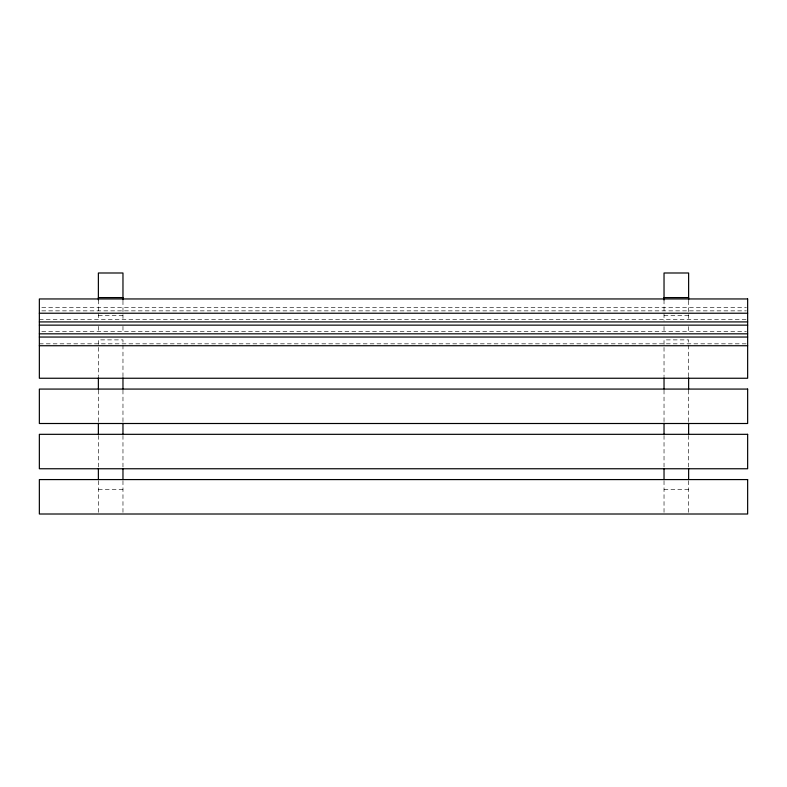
<?xml version="1.0" encoding="UTF-8"?>
<svg xmlns="http://www.w3.org/2000/svg" width="787" height="787" viewBox="0 0 787 787"><rect width="100%" height="100%" fill="white"/><g stroke="black" fill="none" stroke-linecap="round" stroke-linejoin="round"><path stroke-width="0.59" stroke-dasharray="3.94 2.95" d="M41.809 307.638L746.42 307.638M41.809 310.855L746.42 310.855M98.375 315.292L122.969 315.292M664.031 315.292L688.625 315.292M39.35 319.542L746.42 319.542M41.809 331.455L746.42 331.455M39.35 343.821L746.42 343.821M98.375 489.416L122.969 489.416M664.031 489.416L688.625 489.416M688.625 300.791L688.625 321.145M688.625 326.595L688.625 332.862M688.625 376.668L688.625 339.886L664.031 339.886L664.031 376.668M688.625 390.136L688.625 422.039M688.625 435.486L688.625 467.409M688.625 480.837L688.625 514.009M664.031 300.004L664.031 321.145M664.031 326.595L664.031 332.862M664.031 390.136L664.031 422.039M664.031 435.486L664.031 467.409M664.031 480.837L664.031 514.009M122.969 300.791L122.969 320.545M122.969 326.359L122.969 332.635M122.969 376.668L122.969 339.886L98.375 339.886L98.375 376.668M122.969 390.136L122.969 422.039M122.969 435.486L122.969 467.409M122.969 480.837L122.969 512.78M98.375 300.004L98.375 320.545M98.375 326.359L98.375 332.635M98.375 390.136L98.375 422.039M98.375 435.486L98.375 467.409M98.375 480.837L98.375 514.009"/><path stroke-width="1.18" d="M98.375 297.584L122.969 297.584M664.031 297.584L688.625 297.584M39.35 313.226L747.65 313.226M39.35 321.913L747.65 321.913M39.35 325.139L747.65 325.139M39.35 333.826L747.65 333.826M39.35 337.043L747.65 337.043M39.35 345.729L747.65 345.729M688.625 300.004L688.625 272.991L664.031 272.991L664.031 300.004M688.625 377.878L688.625 388.935M688.625 423.229L688.625 434.306M688.625 468.58L688.625 479.677M664.031 377.878L664.031 388.935M664.031 423.229L664.031 434.306M664.031 468.58L664.031 479.677M122.969 300.004L122.969 272.991L98.375 272.991L98.375 300.004M122.969 377.878L122.969 388.935M122.969 423.229L122.969 434.306M122.969 468.58L122.969 479.677M98.375 377.878L98.375 388.935M98.375 423.229L98.375 434.306M98.375 468.58L98.375 479.677M747.65 298.952L39.35 298.952L39.35 378.252L747.65 378.252L747.65 298.952M747.65 389.073L39.35 389.073L39.35 423.504L747.65 423.504L747.65 389.073M747.65 434.326L39.35 434.326L39.35 468.757L747.65 468.757L747.65 434.326M747.65 479.578L39.35 479.578L39.35 514.009L747.65 514.009L747.65 479.578"/></g></svg>
